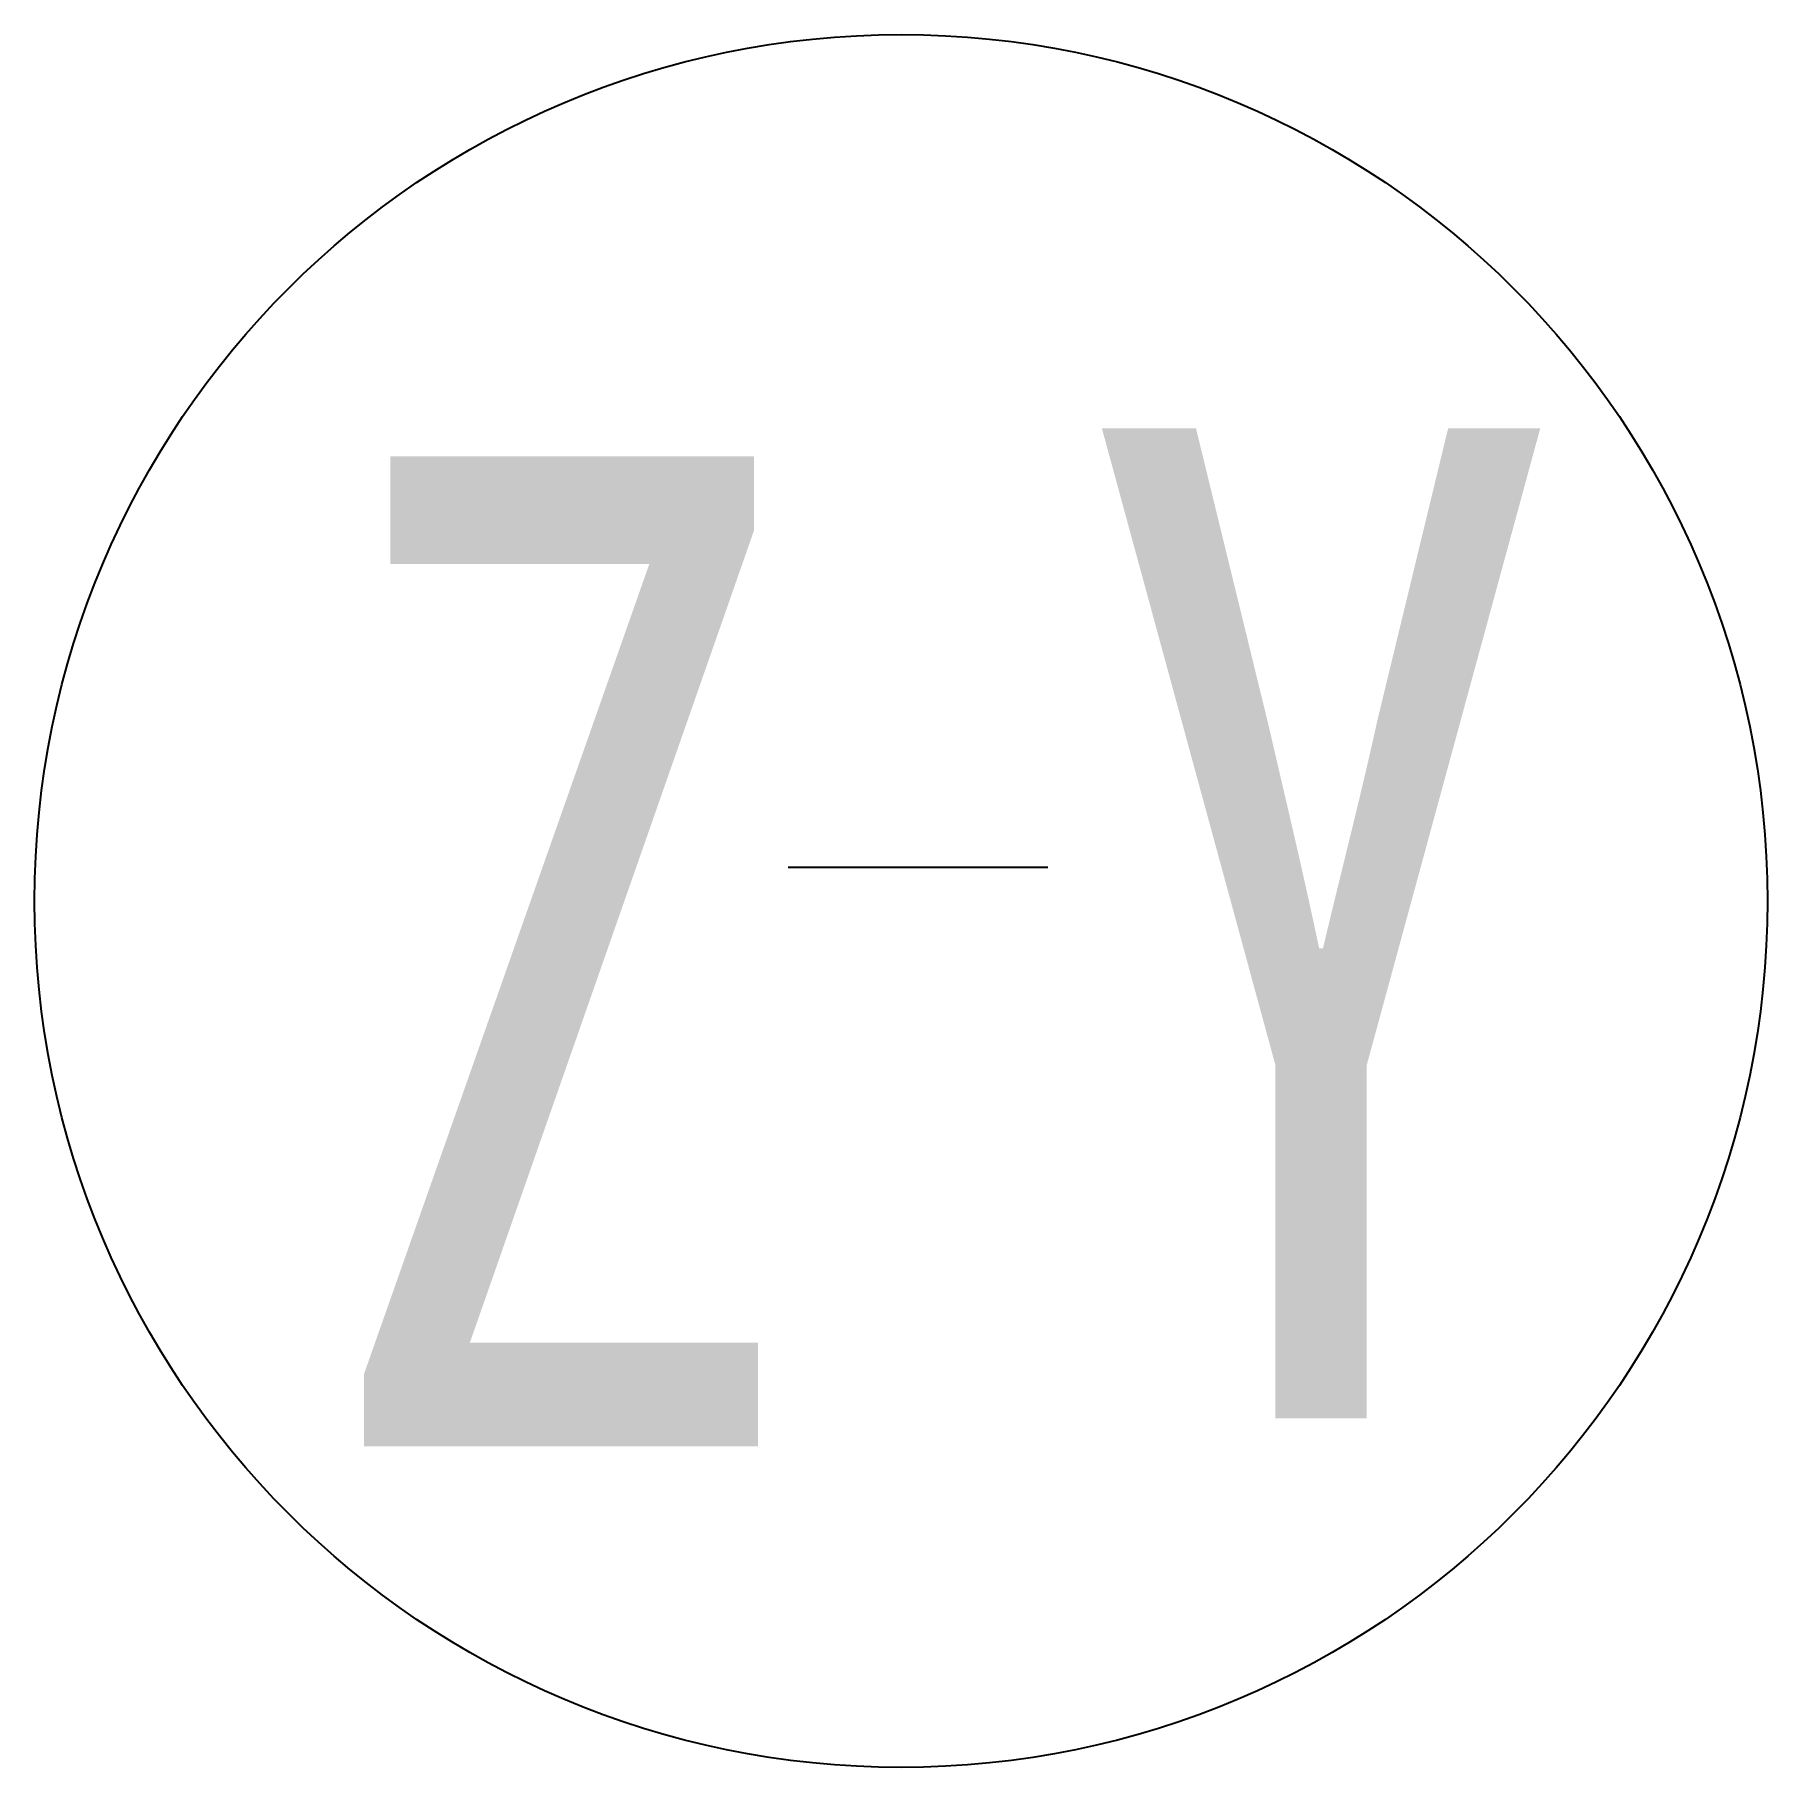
# Model space of a CAD drawing. Extents: x -3.5 to 3.5, y -3.5 to 3.5.
import ezdxf
from ezdxf.enums import TextEntityAlignment as Align

# ---------------------------------------------------------------- set-up
doc = ezdxf.new("R2010")
doc.units = 0
doc.header["$MEASUREMENT"] = 0
doc.layers.get('0').update_dxf_attribs({"linetype": 'CONTINUOUS'})
doc.layers.add('GICAD_POU_TEXTS', color=7, linetype='CONTINUOUS')
doc.styles.add('LZ_FONTS_FS', font='simfang0.ttf', dxfattribs={"width": 0.7})

msp = doc.modelspace()

# ---------------------------------------------------------------- linework, layer by layer
at = {"color": 1}
msp.add_line((-0.4564, 0.1369), (0.5928, 0.1369), dxfattribs=at)
msp.add_ellipse((0, 0), major_axis=(-3.5, 0), ratio=1, dxfattribs=at)

# ---------------------------------------------------------------- texts
at = {"layer": 'GICAD_POU_TEXTS', "color": 1, "style": 'LZ_FONTS_FS', "width": 0.72}
msp.add_text('Y', height=4, dxfattribs=at).set_placement((0.7175, -2.0902))
msp.add_text('Z', height=4, dxfattribs=at).set_placement((-0.3938, -2.2033), align=Align.RIGHT)

doc.saveas('drawing.dxf')
